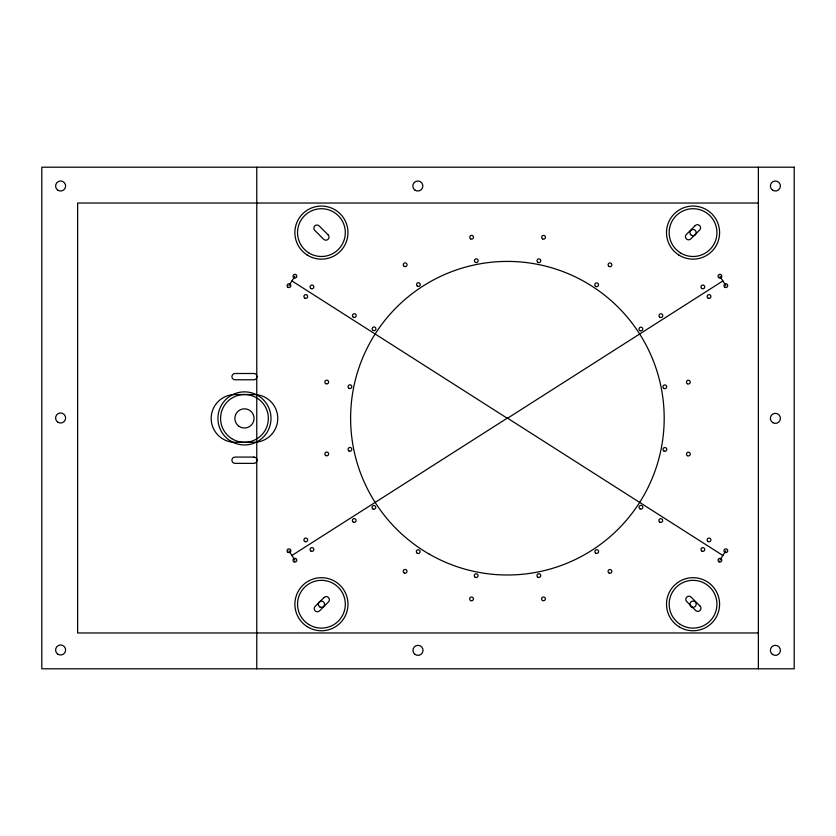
<?xml version="1.0" encoding="UTF-8"?>
<svg xmlns="http://www.w3.org/2000/svg" width="836" height="836" viewBox="0 0 836 836"><rect width="100%" height="100%" fill="white"/><g stroke="black" fill="none" stroke-linecap="round" stroke-linejoin="round"><path stroke-width="1.25" d="M288.963 285.661L294.889 276.204M719.911 560.214L725.836 550.746M291.931 555.48L507.536 417.979M507.264 418.439L722.879 280.938M758.367 203.033L77.633 203.033L77.633 632.967L758.367 632.967M507.264 417.979L722.879 555.48M291.931 280.938L507.536 418.439M719.911 276.204L725.836 285.661M288.963 550.746L294.889 560.214M758.367 167.2L758.367 668.8M256.767 167.2L256.767 668.8M324.013 597.531L315.151 606.403A3.135 3.135 0 0 0 315.151 610.834A3.135 3.135 0 0 0 319.592 610.834L328.443 601.962A3.135 3.135 0 0 0 328.443 597.521A3.135 3.135 0 0 0 324.013 597.531M695.218 225.584L686.356 234.456A3.135 3.135 0 0 0 686.366 238.887A3.135 3.135 0 0 0 690.797 238.887L699.659 230.004A3.135 3.135 0 0 0 699.648 225.574A3.135 3.135 0 0 0 695.218 225.584M794.2 167.2L41.8 167.2L41.8 668.8L794.2 668.8L794.2 167.2M253.872 373.504L235.062 373.504A3.135 3.135 0 0 0 231.927 376.639A3.135 3.135 0 0 0 235.062 379.774L253.872 379.774A3.135 3.135 0 0 0 257.007 376.639A3.135 3.135 0 0 0 253.872 373.504M253.872 394.529L235.062 394.529A23.889 23.889 0 0 0 211.174 418.418A23.889 23.889 0 0 0 235.062 442.307L253.872 442.307A23.889 23.889 0 0 0 277.761 418.418A23.889 23.889 0 0 0 253.872 394.529M253.872 457.083L235.062 457.083A3.135 3.135 0 0 0 231.927 460.218A3.135 3.135 0 0 0 235.062 463.353L253.872 463.353A3.135 3.135 0 0 0 257.007 460.218A3.135 3.135 0 0 0 253.872 457.083M328.078 234.811L319.206 225.96A3.135 3.135 0 0 0 314.775 225.96A3.135 3.135 0 0 0 314.775 230.391L323.647 239.253A3.135 3.135 0 0 0 328.088 239.253A3.135 3.135 0 0 0 328.078 234.811M700.025 606.016L691.153 597.165A3.135 3.135 0 0 0 686.722 597.165A3.135 3.135 0 0 0 686.722 601.596L695.604 610.458A3.135 3.135 0 0 0 700.035 610.458A3.135 3.135 0 0 0 700.025 606.016M57.674 190.075A5.016 5.016 0 0 0 65.605 186.522A5.016 5.016 0 0 0 58.562 181.433A5.016 5.016 0 0 0 57.674 190.075M772.454 190.075A5.016 5.016 0 0 0 780.385 186.522A5.016 5.016 0 0 0 773.342 181.433A5.016 5.016 0 0 0 772.454 190.075M57.674 654.055A5.016 5.016 0 0 0 65.605 650.502A5.016 5.016 0 0 0 58.562 645.413A5.016 5.016 0 0 0 57.674 654.055M58.102 422.347A5.016 5.016 0 0 0 65.626 418A5.016 5.016 0 0 0 58.102 413.653A5.016 5.016 0 0 0 58.102 422.347M415.064 654.41A5.016 5.016 0 0 0 422.995 650.857A5.016 5.016 0 0 0 415.952 645.768A5.016 5.016 0 0 0 415.064 654.41M414.896 190.075A5.016 5.016 0 0 0 422.828 186.522A5.016 5.016 0 0 0 415.785 181.433A5.016 5.016 0 0 0 414.896 190.075M287.929 552.314A1.881 1.881 0 0 0 290.844 550.861A1.881 1.881 0 0 0 288.127 549.064A1.881 1.881 0 0 0 287.929 552.314M304.743 541.498A1.881 1.881 0 0 0 307.658 540.035A1.881 1.881 0 0 0 304.941 538.248A1.881 1.881 0 0 0 304.743 541.498M310.919 551.049A1.881 1.881 0 0 0 313.834 549.597A1.881 1.881 0 0 0 311.117 547.799A1.881 1.881 0 0 0 310.919 551.049M293.854 561.782A1.881 1.881 0 0 0 296.77 560.329A1.881 1.881 0 0 0 294.053 558.532A1.881 1.881 0 0 0 293.854 561.782M724.802 287.239A1.881 1.881 0 0 0 727.717 285.776A1.881 1.881 0 0 0 725 283.989A1.881 1.881 0 0 0 724.802 287.239M707.987 298.055A1.881 1.881 0 0 0 710.903 296.602A1.881 1.881 0 0 0 708.176 294.805A1.881 1.881 0 0 0 707.987 298.055M701.812 288.504A1.881 1.881 0 0 0 704.727 287.041A1.881 1.881 0 0 0 702.01 285.243A1.881 1.881 0 0 0 701.812 288.504M718.876 277.771A1.881 1.881 0 0 0 721.792 276.319A1.881 1.881 0 0 0 719.075 274.521A1.881 1.881 0 0 0 718.876 277.771M718.908 561.802A1.881 1.881 0 0 0 721.792 560.298A1.881 1.881 0 0 0 719.044 558.542A1.881 1.881 0 0 0 718.908 561.802M701.843 551.07A1.881 1.881 0 0 0 704.727 549.565A1.881 1.881 0 0 0 701.979 547.82A1.881 1.881 0 0 0 701.843 551.07M708.008 541.519A1.881 1.881 0 0 0 710.903 540.004A1.881 1.881 0 0 0 708.155 538.259A1.881 1.881 0 0 0 708.008 541.519M724.833 552.335A1.881 1.881 0 0 0 727.717 550.83A1.881 1.881 0 0 0 724.969 549.074A1.881 1.881 0 0 0 724.833 552.335M293.885 277.792A1.881 1.881 0 0 0 296.77 276.288A1.881 1.881 0 0 0 294.021 274.532A1.881 1.881 0 0 0 293.885 277.792M310.95 288.514A1.881 1.881 0 0 0 313.834 287.009A1.881 1.881 0 0 0 311.086 285.264A1.881 1.881 0 0 0 310.95 288.514M304.774 298.076A1.881 1.881 0 0 0 307.669 296.571A1.881 1.881 0 0 0 304.91 294.815A1.881 1.881 0 0 0 304.774 298.076M287.96 287.26A1.881 1.881 0 0 0 290.844 285.745A1.881 1.881 0 0 0 288.096 284A1.881 1.881 0 0 0 287.96 287.26M348.978 450.97A1.881 1.881 0 0 0 351.81 449.35A1.881 1.881 0 0 0 348.999 447.709A1.881 1.881 0 0 0 348.978 450.97M348.999 388.301A1.881 1.881 0 0 0 351.831 386.692A1.881 1.881 0 0 0 349.02 385.041A1.881 1.881 0 0 0 348.999 388.301M404.164 572.942A1.881 1.881 0 0 0 406.996 571.322A1.881 1.881 0 0 0 404.185 569.682A1.881 1.881 0 0 0 404.164 572.942M542.522 600.499A1.881 1.881 0 0 0 545.354 598.889A1.881 1.881 0 0 0 542.543 597.238A1.881 1.881 0 0 0 542.522 600.499M659.834 522.145A1.881 1.881 0 0 0 662.666 520.535A1.881 1.881 0 0 0 659.855 518.884A1.881 1.881 0 0 0 659.834 522.145M687.411 383.755A1.881 1.881 0 0 0 690.243 382.136A1.881 1.881 0 0 0 687.432 380.495A1.881 1.881 0 0 0 687.411 383.755M609.036 266.444A1.881 1.881 0 0 0 611.868 264.834A1.881 1.881 0 0 0 609.057 263.183A1.881 1.881 0 0 0 609.036 266.444M470.689 238.887A1.881 1.881 0 0 0 473.521 237.278A1.881 1.881 0 0 0 470.71 235.627A1.881 1.881 0 0 0 470.689 238.887M353.367 317.241A1.881 1.881 0 0 0 356.199 315.632A1.881 1.881 0 0 0 353.388 313.981A1.881 1.881 0 0 0 353.367 317.241M325.8 455.568A1.881 1.881 0 0 0 328.632 453.958A1.881 1.881 0 0 0 325.821 452.307A1.881 1.881 0 0 0 325.8 455.568M404.216 266.37A1.881 1.881 0 0 0 407.059 264.761A1.881 1.881 0 0 0 404.248 263.11A1.881 1.881 0 0 0 404.216 266.37M542.616 238.897A1.881 1.881 0 0 0 545.448 237.288A1.881 1.881 0 0 0 542.637 235.637A1.881 1.881 0 0 0 542.616 238.897M659.938 317.283A1.881 1.881 0 0 0 662.77 315.674A1.881 1.881 0 0 0 659.959 314.022A1.881 1.881 0 0 0 659.938 317.283M687.432 455.704A1.881 1.881 0 0 0 690.264 454.094A1.881 1.881 0 0 0 687.453 452.443A1.881 1.881 0 0 0 687.432 455.704M609.005 573.005A1.881 1.881 0 0 0 611.837 571.396A1.881 1.881 0 0 0 609.026 569.755A1.881 1.881 0 0 0 609.005 573.005M470.584 600.541A1.881 1.881 0 0 0 473.416 598.931A1.881 1.881 0 0 0 470.605 597.28A1.881 1.881 0 0 0 470.584 600.541M353.262 522.092A1.881 1.881 0 0 0 356.094 520.483A1.881 1.881 0 0 0 353.283 518.832A1.881 1.881 0 0 0 353.262 522.092M325.779 383.672A1.881 1.881 0 0 0 328.611 382.062A1.881 1.881 0 0 0 325.8 380.422A1.881 1.881 0 0 0 325.779 383.672M372.919 508.999A1.881 1.881 0 0 0 375.751 507.379A1.881 1.881 0 0 0 372.94 505.738A1.881 1.881 0 0 0 372.919 508.999M417.268 553.275A1.881 1.881 0 0 0 420.1 551.666A1.881 1.881 0 0 0 417.289 550.015A1.881 1.881 0 0 0 417.268 553.275M475.224 577.3A1.881 1.881 0 0 0 478.056 575.69A1.881 1.881 0 0 0 475.245 574.039A1.881 1.881 0 0 0 475.224 577.3M537.893 577.216A1.881 1.881 0 0 0 540.725 575.607A1.881 1.881 0 0 0 537.914 573.956A1.881 1.881 0 0 0 537.893 577.216M595.775 553.213A1.881 1.881 0 0 0 598.618 551.603A1.881 1.881 0 0 0 595.807 549.952A1.881 1.881 0 0 0 595.775 553.213M639.979 508.863A1.881 1.881 0 0 0 642.811 507.253A1.881 1.881 0 0 0 640.01 505.602A1.881 1.881 0 0 0 639.979 508.863M663.93 451.022A1.881 1.881 0 0 0 666.762 449.413A1.881 1.881 0 0 0 663.951 447.762A1.881 1.881 0 0 0 663.93 451.022M663.847 388.416A1.881 1.881 0 0 0 666.679 386.807A1.881 1.881 0 0 0 663.868 385.156A1.881 1.881 0 0 0 663.847 388.416M639.948 330.659A1.881 1.881 0 0 0 642.779 329.039A1.881 1.881 0 0 0 639.968 327.399A1.881 1.881 0 0 0 639.948 330.659M595.713 286.414A1.881 1.881 0 0 0 598.545 284.804A1.881 1.881 0 0 0 595.734 283.153A1.881 1.881 0 0 0 595.713 286.414M537.945 262.368A1.881 1.881 0 0 0 540.777 260.759A1.881 1.881 0 0 0 537.966 259.118A1.881 1.881 0 0 0 537.945 262.368M475.35 262.347A1.881 1.881 0 0 0 478.182 260.738A1.881 1.881 0 0 0 475.37 259.087A1.881 1.881 0 0 0 475.35 262.347M417.446 286.194A1.881 1.881 0 0 0 420.278 284.585A1.881 1.881 0 0 0 417.467 282.944A1.881 1.881 0 0 0 417.446 286.194M373.086 330.45A1.881 1.881 0 0 0 375.918 328.841A1.881 1.881 0 0 0 373.117 327.19A1.881 1.881 0 0 0 373.086 330.45M429.004 553.986A156.792 156.792 0 0 0 664.192 418.209A156.792 156.792 0 0 0 429.004 282.422A156.792 156.792 0 0 0 429.004 553.986M239.086 426.36A9.593 9.593 0 0 0 254.029 419.097A9.593 9.593 0 0 0 240.266 409.786A9.593 9.593 0 0 0 239.086 426.36M231.708 438.607A23.889 23.889 0 0 0 268.335 419.358A23.889 23.889 0 0 0 233.349 397.267A23.889 23.889 0 0 0 231.708 438.607M230.287 440.854A26.543 26.543 0 0 0 270.989 419.463A26.543 26.543 0 0 0 232.115 394.916A26.543 26.543 0 0 0 230.287 440.854M307.251 626.666A26.543 26.543 0 0 0 347.954 605.274A26.543 26.543 0 0 0 309.08 580.727A26.543 26.543 0 0 0 307.251 626.666M308.672 624.419A23.889 23.889 0 0 0 345.299 605.17A23.889 23.889 0 0 0 310.313 583.079A23.889 23.889 0 0 0 308.672 624.419M678.874 626.666A26.543 26.543 0 0 0 719.577 605.274A26.543 26.543 0 0 0 680.703 580.727A26.543 26.543 0 0 0 678.874 626.666M680.295 624.419A23.889 23.889 0 0 0 716.922 605.17A23.889 23.889 0 0 0 681.936 583.079A23.889 23.889 0 0 0 680.295 624.419M678.874 255.053A26.543 26.543 0 0 0 719.577 233.652A26.543 26.543 0 0 0 680.703 209.104A26.543 26.543 0 0 0 678.874 255.053M680.295 252.806A23.889 23.889 0 0 0 716.922 233.547A23.889 23.889 0 0 0 681.936 211.456A23.889 23.889 0 0 0 680.295 252.806M307.251 255.053A26.543 26.543 0 0 0 347.954 233.652A26.543 26.543 0 0 0 309.08 209.104A26.543 26.543 0 0 0 307.251 255.053M308.672 252.806A23.889 23.889 0 0 0 345.299 233.547A23.889 23.889 0 0 0 310.313 211.456A23.889 23.889 0 0 0 308.672 252.806M772.882 422.702A5.016 5.016 0 0 0 780.406 418.355A5.016 5.016 0 0 0 772.882 414.008A5.016 5.016 0 0 0 772.882 422.702M772.454 654.41A5.016 5.016 0 0 0 780.385 650.857A5.016 5.016 0 0 0 773.342 645.768A5.016 5.016 0 0 0 772.454 654.41M319.864 606.936A3.135 3.135 0 0 0 324.567 604.229A3.135 3.135 0 0 0 319.864 601.512A3.135 3.135 0 0 0 319.864 606.936M691.288 606.821A3.135 3.135 0 0 0 696.179 604.449A3.135 3.135 0 0 0 691.675 601.408A3.135 3.135 0 0 0 691.288 606.821M691.288 235.198A3.135 3.135 0 0 0 696.179 232.826A3.135 3.135 0 0 0 691.675 229.785A3.135 3.135 0 0 0 691.288 235.198"/></g></svg>
